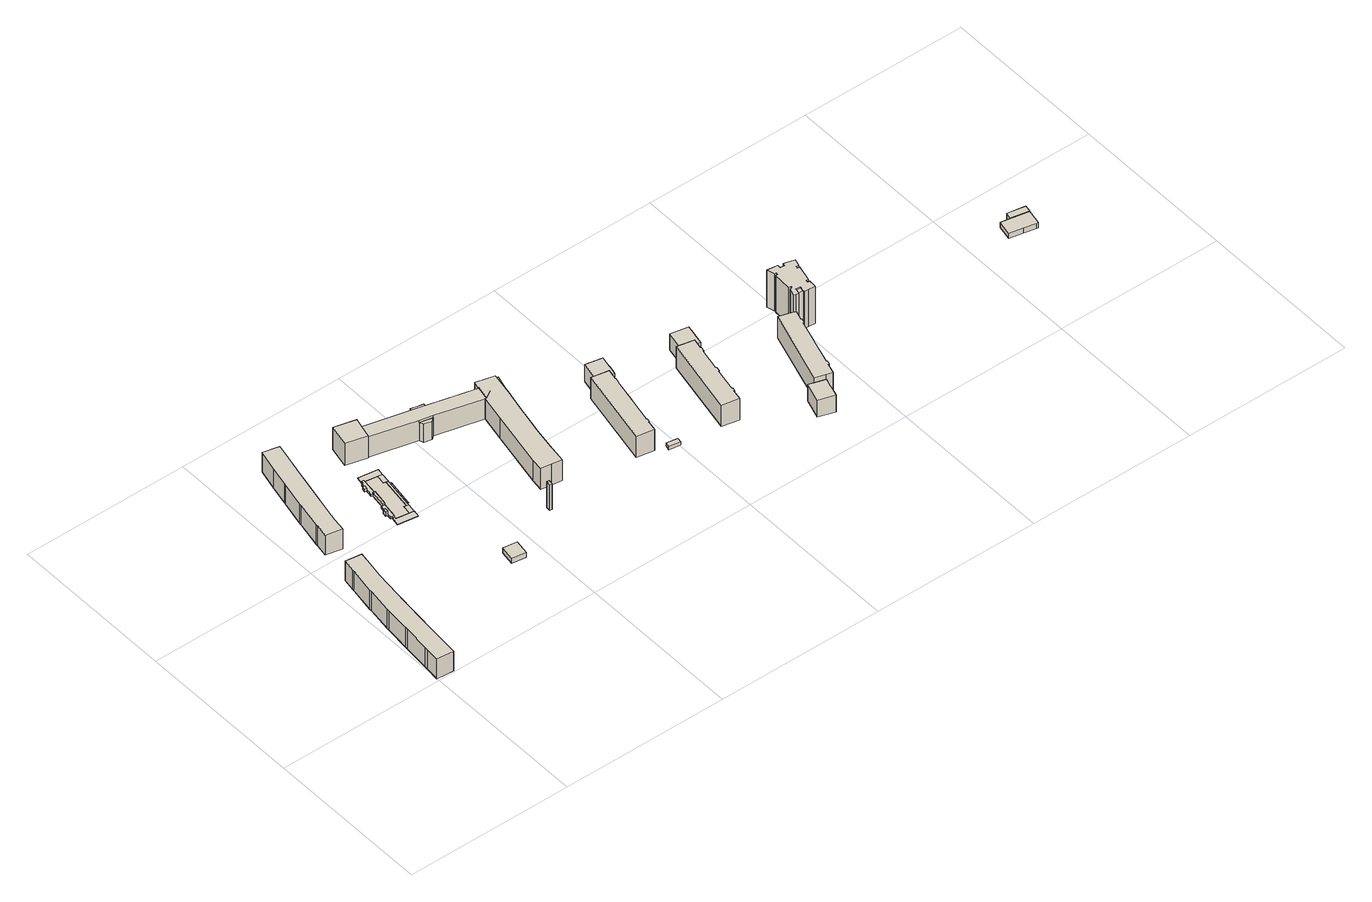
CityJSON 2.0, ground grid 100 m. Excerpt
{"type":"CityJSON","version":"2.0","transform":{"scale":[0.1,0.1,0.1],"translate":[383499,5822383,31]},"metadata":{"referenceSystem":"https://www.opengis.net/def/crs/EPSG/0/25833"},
"CityObjects":{
"building1":{"type":"Building","attributes":{"Gemeindeschluessel":"11000004","BezugspunktDach":"2200","function":"31001_1010","measuredHeight":16.01,"storeysAboveGround":3},"address":[{"country":"Germany","locality":"Berlin","thoroughfareNumber":"11, 13, 15, 17, 9","thoroughfareName":"Schweiggerweg"}],"geometry":[{"type":"Solid","lod":"1","boundaries":[[[[0,1,2,3,4,5,6,7,8,9,10,11,12,13,14,15,16,17,18,19]],[[20,21,22,23,24,25,26,27,28,29,30,31,32,33,34,35,36,37,38,39]],[[20,39,19,18]],[[21,20,18,17]],[[22,21,17,16]],[[23,22,16,15]],[[24,23,15,14]],[[25,24,14,13]],[[26,25,13,12]],[[27,26,12,11]],[[28,27,11,10]],[[29,28,10,9]],[[30,29,9,8]],[[31,30,8,7]],[[32,31,7,6]],[[33,32,6,5]],[[34,33,5,4]],[[35,34,4,3]],[[36,35,3,2]],[[37,36,2,1]],[[38,37,1,0]],[[39,38,0,19]]]]}]},
"building2":{"type":"Building","attributes":{"Gemeindeschluessel":"11000004","BezugspunktDach":"2200","function":"31001_1010","measuredHeight":15.9,"storeysAboveGround":3},"address":[{"country":"Germany","locality":"Berlin","thoroughfareNumber":"19, 21, 23, 25","thoroughfareName":"Schweiggerweg"}],"geometry":[{"type":"Solid","lod":"1","boundaries":[[[[40,41,42,43,44,45,46,47,48,49,50,51,52,53,54,55]],[[56,57,58,59,60,61,62,63,64,65,66,67,68,69,70,71]],[[56,71,55,54]],[[57,56,54,53]],[[58,57,53,52]],[[59,58,52,51]],[[60,59,51,50]],[[61,60,50,49]],[[62,61,49,48]],[[63,62,48,47]],[[64,63,47,46]],[[65,64,46,45]],[[66,65,45,44]],[[67,66,44,43]],[[68,67,43,42]],[[69,68,42,41]],[[70,69,41,40]],[[71,70,40,55]]]]}]},
"building3":{"type":"Building","attributes":{"Gemeindeschluessel":"11000004","BezugspunktDach":"2200","function":"51009_1610","measuredHeight":3,"storeysAboveGround":0},"address":[{"country":"Germany","locality":"Berlin"}],"geometry":[{"type":"Solid","lod":"1","boundaries":[[[[72,73,74,75]],[[76,77,78,79]],[[76,79,75,74]],[[77,76,74,73]],[[78,77,73,72]],[[79,78,72,75]]]]}]},
"building4":{"type":"Building","attributes":{"Gemeindeschluessel":"11000004","BezugspunktDach":"2200","function":"51009_1610","measuredHeight":1.82,"storeysAboveGround":0},"address":[{"country":"Germany","locality":"Berlin"}],"geometry":[{"type":"Solid","lod":"1","boundaries":[[[[80,81,82,83]],[[84,85,86,87]],[[84,87,83,82]],[[85,84,82,81]],[[86,85,81,80]],[[87,86,80,83]]]]}]},
"building5":{"type":"Building","attributes":{"Gemeindeschluessel":"11000004","function":"31001_1010"},"address":[{"country":"Germany","locality":"Berlin","thoroughfareNumber":"20, 22","thoroughfareName":"Schweiggerweg"}],"children":["building5-1","building5-2","building5-3","building5-4","building5-5","building5-6","building5-7","building5-8","building5-9","building5-10"]},
"building5-1":{"type":"BuildingPart","attributes":{"BezugspunktDach":"2200","measuredHeight":2.4,"storeysAboveGround":3},"parents":["building5"],"geometry":[{"type":"MultiSurface","lod":"1","boundaries":[[[88,89,90,91,92,93,94,95,96,97,98]],[[99,100,101,102,103,104,105,106,107,108,109]],[[99,109,98,97]],[[100,99,97,96]],[[101,100,96,95]],[[102,101,95,94]],[[103,102,94,93]],[[104,103,93,92]],[[110,111,91,90]],[[112,113,106,90,89]],[[108,107,89,88]],[[109,108,88,98]],[[105,104,92,91]],[[106,105,111,110]],[[107,106,113,112]]]}]},
"building5-2":{"type":"BuildingPart","attributes":{"BezugspunktDach":"2200","measuredHeight":0.58,"storeysAboveGround":3},"parents":["building5"],"geometry":[{"type":"MultiSurface","lod":"1","boundaries":[[[114,115,116,117,113,118,119]],[[108,106,120,121,122,123,124]],[[108,124,119,118]],[[108,118,112,107]],[[120,106,113,117],[120,125,110,106]],[[126,127,125,117,116]],[[128,129,116,115]],[[123,122,115,114]],[[124,123,114,119]],[[106,107,112,113]],[[110,125,120,106]],[[121,120,125,127,126]],[[122,121,129,128]]]}]},
"building5-3":{"type":"BuildingPart","attributes":{"BezugspunktDach":"2200","measuredHeight":0.31,"storeysAboveGround":3},"parents":["building5"],"geometry":[{"type":"MultiSurface","lod":"1","boundaries":[[[128,130,131,132,129]],[[133,134,135,122,121]],[[133,121,136,121,133,132]],[[134,133,132,131]],[[135,134,131,130]],[[122,135,130,128]],[[129,132,133,121,136]],[[122,128,129,121]]]}]},
"building5-4":{"type":"BuildingPart","attributes":{"BezugspunktDach":"2200","measuredHeight":0.23,"storeysAboveGround":3},"parents":["building5"],"geometry":[{"type":"MultiSurface","lod":"1","boundaries":[[[137,138,139,140,141,142]],[[143,144,145,146,135,134]],[[143,134,143,141]],[[144,143,141,140]],[[145,144,140,139]],[[146,138,139,145,139,138]],[[135,146,138,137]],[[134,135,137,142]],[[142,141,143,134]]]}]},
"building5-5":{"type":"BuildingPart","attributes":{"BezugspunktDach":"2200","measuredHeight":0.32,"storeysAboveGround":3},"parents":["building5"],"geometry":[{"type":"MultiSurface","lod":"1","boundaries":[[[147,148,149,150,151]],[[152,153,144,143,154]],[[152,154,151,154,152,150]],[[144,153,149,148]],[[143,144,148,147]],[[154,143,147,151]],[[153,152,150,149]]]}]},
"building5-6":{"type":"BuildingPart","attributes":{"BezugspunktDach":"2200","measuredHeight":0.32,"storeysAboveGround":3},"parents":["building5"],"geometry":[{"type":"MultiSurface","lod":"1","boundaries":[[[155,150,149,156,157,158]],[[159,160,153,152,161,162]],[[159,162,158,157]],[[160,159,157,156]],[[153,160,156,149]],[[162,161,155,158]],[[152,153,149,150]],[[161,152,150,155,163]]]}]},
"building5-7":{"type":"BuildingPart","attributes":{"BezugspunktDach":"2200","measuredHeight":0.21,"storeysAboveGround":3},"parents":["building5"],"geometry":[{"type":"Solid","lod":"1","boundaries":[[[[164,165,166,167,139,138]],[[145,168,169,170,171,146]],[[168,145,139,167]],[[169,168,167,166]],[[170,169,166,165]],[[171,170,165,164]],[[146,171,164,138]],[[145,146,138,139]]]]}]},
"building5-8":{"type":"BuildingPart","attributes":{"BezugspunktDach":"2200","measuredHeight":1.48,"storeysAboveGround":3},"parents":["building5"],"geometry":[{"type":"MultiSurface","lod":"1","boundaries":[[[172,173,174,175,176,177,178,179]],[[180,181,182,162,161,183,184,185]],[[180,185,179,178]],[[181,180,178,177]],[[182,181,177,176]],[[162,182,176,175]],[[161,162,175,174]],[[186,187,155,174,173]],[[185,184,172,179]],[[183,161,155,187,186]],[[183,173,172,184]]]}]},
"building5-9":{"type":"BuildingPart","attributes":{"BezugspunktDach":"2200","measuredHeight":2.48,"storeysAboveGround":3},"parents":["building5"],"geometry":[{"type":"MultiSurface","lod":"1","boundaries":[[[188,189,190,191]],[[184,183,105,103]],[[184,103,191,190]],[[173,172,190,189]],[[105,183,189,188],[105,111,186,183]],[[103,104,92,91,188,191]],[[186,183,184,172,173]],[[186,111,105,183]],[[105,91,92,104]]]}]},
"building5-10":{"type":"BuildingPart","attributes":{"BezugspunktDach":"2200","measuredHeight":0.401,"storeysAboveGround":3},"parents":["building5"],"geometry":[{"type":"MultiSurface","lod":"1","boundaries":[[[127,192,193,194,195,196,187,125]],[[161,152,154,143,134,133,121,120]],[[197,150,155,187,196]],[[154,151,150,198,196,195]],[[143,154,195,194]],[[142,141,143,194,193]],[[133,134,193,192]],[[129,132,192,127]],[[106,110,111,105]],[[199,161,183,186,187]],[[105,200,111,186,183]],[[120,125,110,106]],[[152,161,163,155,150,197]],[[152,198,150,151,154]],[[134,143,141,142]],[[121,133,132,129]],[[120,121,127,125]]]}]},
"building6":{"type":"Building","attributes":{"Gemeindeschluessel":"11000004","BezugspunktDach":"2200","function":"31001_2523","measuredHeight":3.46,"storeysAboveGround":1},"address":[{"country":"Germany","locality":"Berlin","thoroughfareNumber":"2 (1)","thoroughfareName":"Schweiggerweg"}],"geometry":[{"type":"Solid","lod":"1","boundaries":[[[[201,202,203,204]],[[205,206,207,208]],[[205,208,204,203]],[[206,205,203,202]],[[207,206,202,201]],[[208,207,201,204]]]]}]},
"building7":{"type":"Building","attributes":{"Gemeindeschluessel":"11000004","BezugspunktDach":"2200","function":"51009_1610","measuredHeight":17.56,"storeysAboveGround":0},"address":[{"country":"Germany","locality":"Berlin"}],"geometry":[{"type":"Solid","lod":"1","boundaries":[[[[209,210,211,212]],[[213,214,215,216]],[[213,216,212,211]],[[214,213,211,210]],[[215,214,210,209]],[[216,215,209,212]]]]}]},
"building8":{"type":"Building","attributes":{"Gemeindeschluessel":"11000004","function":"31001_9998"},"address":[{"country":"Germany","locality":"Berlin","thoroughfareNumber":"269","thoroughfareName":"Heckerdamm"},{"country":"Germany","locality":"Berlin","thoroughfareNumber":"11, 13, 15, 9","thoroughfareName":"Heinickeweg"},{"country":"Germany","locality":"Berlin","thoroughfareNumber":"24","thoroughfareName":"Schweiggerweg"}],"children":["building8-1","building8-2","building8-3","building8-4","building8-5","building8-6"]},
"building8-1":{"type":"BuildingPart","attributes":{"BezugspunktDach":"2200","measuredHeight":16.24,"storeysAboveGround":3},"parents":["building8"],"geometry":[{"type":"MultiSurface","lod":"1","boundaries":[[[217,218,219,220,221,222,223,224,225,226,227,228,229,230,231]],[[232,233,234,235,236,237,238,239,240,241,242,243,244,245,246]],[[232,246,231,230]],[[233,232,230,229]],[[234,233,229,228]],[[247,248,228,227]],[[236,235,227,226]],[[237,249,250,226,225]],[[238,237,225,224]],[[239,238,224,223]],[[251,252,223,222]],[[241,240,222,221]],[[242,241,221,220]],[[243,242,220,219]],[[244,243,219,218]],[[245,244,218,217]],[[246,245,217,231]],[[235,234,248,247]],[[250,249,237,236]],[[253,240,239,252,251]]]}]},
"building8-2":{"type":"BuildingPart","attributes":{"BezugspunktDach":"2200","measuredHeight":16.9,"storeysAboveGround":3},"parents":["building8"],"geometry":[{"type":"MultiSurface","lod":"1","boundaries":[[[254,255,256,257,258,259]],[[260,261,262,263,264,265]],[[260,265,259,258]],[[261,260,258,257]],[[262,261,257,256]],[[266,267,268,263,262,256,255],[268,267,269,262]],[[264,263,255,254]],[[265,264,254,259]],[[263,268,267,266]],[[267,268,262,269]]]}]},
"building8-3":{"type":"BuildingPart","attributes":{"BezugspunktDach":"2200","measuredHeight":15.28,"storeysAboveGround":3},"parents":["building8"],"geometry":[{"type":"MultiSurface","lod":"1","boundaries":[[[270,271,248,247,272,250,249,273,274,269,267,266]],[[268,262,275,276,237,236,277,235,234,278,279,263]],[[275,262,269,274]],[[276,280,281,282,274,273]],[[237,276,273,249]],[[277,236,250,272]],[[235,277,272,247]],[[278,234,248,271]],[[283,284,271,270]],[[263,279,270,266]],[[268,263,266,267]],[[262,285,268,267,269]],[[286,281,280,276]],[[282,281,286,275]],[[237,249,250,236]],[[287,234,235,288,247,248]],[[289,279,278,284,283]]]}]},
"building8-4":{"type":"BuildingPart","attributes":{"BezugspunktDach":"2200","measuredHeight":12.52,"storeysAboveGround":3},"parents":["building8"],"geometry":[{"type":"MultiSurface","lod":"1","boundaries":[[[290,291,252,251]],[[239,292,293,240]],[[292,239,252,291]],[[293,292,291,290]],[[240,293,290,251]],[[239,294,240,295,251,252]]]}]},
"building8-5":{"type":"BuildingPart","attributes":{"BezugspunktDach":"2200","measuredHeight":12.56,"storeysAboveGround":3},"parents":["building8"],"geometry":[{"type":"MultiSurface","lod":"1","boundaries":[[[296,297,284,283]],[[278,298,299,279]],[[298,278,284,297]],[[299,298,297,296]],[[279,299,296,283]],[[278,279,300,283,284]]]}]},
"building8-6":{"type":"BuildingPart","attributes":{"BezugspunktDach":"2200","measuredHeight":14.15,"storeysAboveGround":3},"parents":["building8"],"geometry":[{"type":"MultiSurface","lod":"1","boundaries":[[[281,280,301,302,303,282]],[[304,305,306,276,286,275]],[[304,275,282,303]],[[305,304,303,302]],[[306,305,302,301]],[[276,306,301,280]],[[286,276,307,280,281]],[[275,286,281,282]]]}]},
"building9":{"type":"Building","attributes":{"Gemeindeschluessel":"11000004","BezugspunktDach":"2200","function":"31001_2620","measuredHeight":2.15,"storeysAboveGround":1},"address":[{"country":"Germany","locality":"Berlin","thoroughfareNumber":"267 (1)","thoroughfareName":"Heckerdamm"}],"geometry":[{"type":"Solid","lod":"1","boundaries":[[[[308,309,310,311]],[[312,313,314,315]],[[312,315,311,310]],[[313,312,310,309]],[[314,313,309,308]],[[315,314,308,311]]]]}]},
"building10":{"type":"Building","attributes":{"Gemeindeschluessel":"11000004","function":"31001_1010"},"address":[{"country":"Germany","locality":"Berlin","thoroughfareNumber":"267, 267A, 267B, 267C","thoroughfareName":"Heckerdamm"}],"children":["building10-1","building10-2"]},
"building10-1":{"type":"BuildingPart","attributes":{"BezugspunktDach":"2200","measuredHeight":14.47,"storeysAboveGround":4},"parents":["building10"],"geometry":[{"type":"MultiSurface","lod":"1","boundaries":[[[316,317,318,319,320,321,322,323,324,325,326,327,328,329,330]],[[331,332,333,334,335,336,337,338,339,340,341,342,343,344,345]],[[331,345,330,329]],[[332,331,329,328]],[[346,347,348,332,328,327]],[[334,333,327,326]],[[335,334,326,325]],[[336,335,325,324]],[[337,336,324,323]],[[338,337,323,322]],[[339,338,322,321]],[[340,339,321,320]],[[341,340,320,319]],[[342,341,319,318]],[[343,342,318,317]],[[344,343,317,316]],[[345,344,316,330]],[[333,332,348,347,346]]]}]},
"building10-2":{"type":"BuildingPart","attributes":{"BezugspunktDach":"2200","measuredHeight":11.4,"storeysAboveGround":4},"parents":["building10"],"geometry":[{"type":"MultiSurface","lod":"1","boundaries":[[[347,349,350,351,352,353,348]],[[354,355,356,357,358,359,360]],[[354,360,348,353]],[[355,354,353,352]],[[356,355,352,351]],[[357,356,351,350]],[[358,357,350,349]],[[360,359,333,332,348]],[[359,358,349,347]],[[361,347,348,332,333]]]}]},
"building11":{"type":"Building","attributes":{"Gemeindeschluessel":"11000004","function":"31001_1010"},"address":[{"country":"Germany","locality":"Berlin","thoroughfareNumber":"265, 265A, 265B, 265C","thoroughfareName":"Heckerdamm"}],"children":["building11-1","building11-2"]},
"building11-1":{"type":"BuildingPart","attributes":{"BezugspunktDach":"2200","measuredHeight":14.54,"storeysAboveGround":4},"parents":["building11"],"geometry":[{"type":"MultiSurface","lod":"1","boundaries":[[[362,363,364,365,366,367,368,369,370,371,372,373,374,375,376,377,378]],[[379,380,381,382,383,384,385,386,387,388,389,390,391,392,393,394,395]],[[379,395,378,377]],[[380,379,377,376]],[[396,397,398,376,375]],[[381,380,398,399,400]],[[382,381,375,374]],[[383,382,374,373]],[[384,383,373,372]],[[385,384,372,371]],[[386,385,371,370]],[[387,386,370,369]],[[388,387,369,368]],[[389,388,368,367]],[[390,389,367,366]],[[391,390,366,365]],[[392,391,365,364]],[[393,392,364,363]],[[394,393,363,362]],[[395,394,362,378]],[[400,399,398,397,396]]]}]},
"building11-2":{"type":"BuildingPart","attributes":{"BezugspunktDach":"2200","measuredHeight":11.12,"storeysAboveGround":4},"parents":["building11"],"geometry":[{"type":"MultiSurface","lod":"1","boundaries":[[[397,401,402,403,404,405,398]],[[406,407,408,409,410,400,399]],[[406,399,398,405]],[[407,406,405,404]],[[408,407,404,403]],[[409,408,403,402]],[[410,409,402,401]],[[400,410,401,397]],[[399,400,411,397,398]]]}]},
"building12":{"type":"Building","attributes":{"Gemeindeschluessel":"11000004","function":"31001_1010"},"address":[{"country":"Germany","locality":"Berlin","thoroughfareNumber":"35, 37, 39, 41, 43","thoroughfareName":"Halemweg"}],"children":["building12-1","building12-2","building12-3"]},
"building12-1":{"type":"BuildingPart","attributes":{"BezugspunktDach":"2200","measuredHeight":25.21,"storeysAboveGround":8},"parents":["building12"],"geometry":[{"type":"MultiSurface","lod":"1","boundaries":[[[412,413,414,415,416,417,418,419,420,421,422,423,424,425,426,427,428,429,430,431,432,433,434,435,436,437,438,439,440,441,442,443]],[[444,445,446,447,448,449,450,451,452,453,454,455,456,457,458,459,460,461,462,463,464,465,466,467,468,469,470,471,472,473,474,475]],[[444,475,443,442]],[[445,444,442,441]],[[446,445,441,440]],[[447,446,440,439]],[[448,447,439,438]],[[449,448,438,437]],[[450,449,437,436]],[[451,450,436,435]],[[452,451,435,434]],[[453,452,434,433]],[[454,453,433,432]],[[455,454,432,431]],[[456,455,431,430]],[[457,456,430,429]],[[458,457,429,428]],[[459,458,428,427]],[[460,459,427,426]],[[461,460,426,425]],[[462,461,425,424]],[[463,462,424,423]],[[464,463,423,422]],[[465,464,422,421]],[[466,465,421,420]],[[467,466,420,419]],[[468,467,419,418]],[[469,468,418,417]],[[470,469,417,416]],[[471,470,416,415]],[[472,471,415,414]],[[473,472,414,413]],[[474,473,413,412]],[[476,477,412,443]],[[478,475,474,477,476]]]}]},
"building12-2":{"type":"BuildingPart","attributes":{"BezugspunktDach":"2200","measuredHeight":14.55,"storeysAboveGround":8},"parents":["building12"],"geometry":[{"type":"MultiSurface","lod":"1","boundaries":[[[479,480,481,482,483,484,485,486,487,488,489,490,477,476,491,492]],[[493,494,495,496,497,498,499,500,501,502,503,504,505,506,507,508]],[[493,508,492,491]],[[494,493,491,476]],[[495,494,475,474,477]],[[496,495,477,490]],[[497,496,490,489]],[[498,497,489,488]],[[499,498,488,487]],[[500,499,487,486]],[[501,500,486,485]],[[502,501,485,484]],[[503,502,484,483]],[[504,503,483,482]],[[505,504,482,481]],[[506,505,481,480]],[[507,506,480,479]],[[508,509,510,479,492]],[[476,477,474,475]],[[507,511,510,509,508]]]}]},
"building12-3":{"type":"BuildingPart","attributes":{"BezugspunktDach":"2200","measuredHeight":11.38,"storeysAboveGround":8},"parents":["building12"],"geometry":[{"type":"Solid","lod":"1","boundaries":[[[[512,513,514,510,509,515,516]],[[517,508,507,518,519,520,521]],[[517,521,516,515]],[[508,517,515,509]],[[518,507,510,514]],[[519,518,514,513]],[[520,519,513,512]],[[521,520,512,516]],[[507,508,509,510]]]]}]},
"building13":{"type":"Building","attributes":{"Gemeindeschluessel":"11000004","BezugspunktDach":"2200","function":"51009_1610","measuredHeight":24.65,"storeysAboveGround":0},"address":[{"country":"Germany","locality":"Berlin"}],"geometry":[{"type":"Solid","lod":"1","boundaries":[[[[522,523,524,525]],[[526,527,528,529]],[[526,529,525,524]],[[527,526,524,523]],[[528,527,523,522]],[[529,528,522,525]]]]}]},
"building14":{"type":"Building","attributes":{"name":"Vorschule Kindertagesstätte","Gemeindeschluessel":"11000004","function":"31001_3065"},"address":[{"country":"Germany","locality":"Berlin","thoroughfareNumber":"257","thoroughfareName":"Heckerdamm"}],"children":["building14-1","building14-2"]},
"building14-1":{"type":"BuildingPart","attributes":{"BezugspunktDach":"2200","measuredHeight":3.86,"storeysAboveGround":1},"parents":["building14"],"geometry":[{"type":"MultiSurface","lod":"1","boundaries":[[[530,531,532,533,534,535,536,537]],[[538,539,540,541,542,543,544,545]],[[538,545,537,536]],[[539,538,536,535]],[[539,535,546,547,540]],[[542,541,533,532]],[[543,542,532,531]],[[544,543,531,530]],[[545,544,530,537]],[[540,547,546,534]],[[540,534,533,541,548]]]}]},
"building14-2":{"type":"BuildingPart","attributes":{"BezugspunktDach":"2200","measuredHeight":3.83,"storeysAboveGround":1},"parents":["building14"],"geometry":[{"type":"MultiSurface","lod":"1","boundaries":[[[549,550,551,552]],[[553,554,541,547]],[[553,547,552,551]],[[554,553,551,550]],[[541,554,550,549]],[[546,534,533,549,552]],[[555,541,540]],[[547,555,540,534,546]],[[540,541,533,534]]]}]}
},
"vertices":[
[100,7,142],[107,85,142],[114,175,142],[130,340,142],[147,504,142],[167,668,142],[182,760,142],[194,838,142],[99,852,142],[87,780,142],[85,766,142],[62,614,142],[61,599,142],[41,452,142],[40,435,142],[25,289,142],[23,272,142],[10,118,142],[8,96,142],[0,15,142],[8,96,8],[10,118,8],[23,272,8],[25,289,8],[40,435,8],[41,452,8],[61,599,8],[62,614,8],[85,766,8],[87,780,8],[99,852,8],[194,838,8],[182,760,8],[167,668,8],[147,504,8],[130,340,8],[114,175,8],[107,85,8],[100,7,8],[0,15,8],
[234,1035,146],[246,1112,146],[260,1184,146],[295,1350,146],[317,1451,146],[331,1515,146],[372,1694,146],[278,1718,146],[246,1588,146],[221,1473,146],[218,1461,146],[185,1311,146],[183,1298,146],[153,1143,146],[151,1131,146],[137,1056,146],[151,1131,11],[153,1143,11],[183,1298,11],[185,1311,11],[218,1461,11],[221,1473,11],[246,1588,11],[278,1718,11],[372,1694,11],[331,1515,11],[317,1451,11],[295,1350,11],[260,1184,11],[246,1112,11],[234,1035,11],[137,1056,11],
[552,1070,53],[555,1092,53],[543,1094,53],[539,1072,53],[543,1094,23],[555,1092,23],[552,1070,23],[539,1072,23],
[582,1270,43],[586,1291,43],[573,1293,43],[570,1272,43],[573,1293,25],[586,1291,25],[582,1270,25],[570,1272,25],
[556,1041,34],[558,1041,34],[568,1039,34],[582,1131,34],[572,1132,34],[570,1132,34],[561,1134,34],[561,1130,34],[556,1101,34],[556,1098,34],[547,1042,34],[556,1098,21],[556,1101,21],[561,1130,21],[561,1134,21],[570,1132,21],[572,1132,21],[582,1131,21],[568,1039,21],[558,1041,21],[556,1041,21],[547,1042,21],[568,1039,25],[582,1131,25],[558,1041,26],[568,1039,26],
[665,968,26],[671,1008,26],[643,1012,26],[566,1024,26],[556,1041,26],[547,986,26],[566,1024,21],[643,1012,21],[671,1008,21],[665,968,21],[547,986,21],[566,1024,25],[643,1012,23],[643,1012,25],[671,1008,24],[643,1012,24],
[680,1063,24],[666,1065,24],[652,1067,24],[652,1067,21],[666,1065,21],[680,1063,21],[643,1012,22],
[680,1063,23],[682,1077,23],[708,1246,23],[710,1260,23],[696,1262,23],[666,1065,23],[696,1262,21],[710,1260,21],[708,1246,21],[682,1077,21],
[696,1262,24],[710,1260,24],[719,1315,24],[690,1320,24],[682,1265,24],[690,1320,21],[719,1315,21],[682,1265,21],
[613,1331,24],[725,1355,24],[607,1373,24],[601,1333,24],[607,1373,21],[725,1355,21],[613,1331,21],[601,1333,21],[613,1331,22],
[690,1076,23],[691,1078,23],[716,1243,23],[716,1244,23],[716,1244,21],[716,1243,21],[691,1078,21],[690,1076,21],
[584,1227,35],[597,1225,35],[613,1331,35],[601,1333,35],[599,1318,35],[590,1319,35],[581,1263,35],[576,1228,35],[581,1263,21],[590,1319,21],[599,1318,21],[597,1225,21],[584,1227,21],[576,1228,21],[597,1225,25],[613,1331,25],
[582,1131,45],[597,1225,45],[584,1227,45],[570,1132,45],
[652,1067,25],[666,1065,25],[696,1262,25],[682,1265,25],[690,1320,25],[690,1320,22],[690,1320,23],[613,1331,23],[582,1131,24],
[893,403,53],[906,490,53],[823,502,53],[810,415,53],[823,502,19],[906,490,19],[893,403,19],[810,415,19],
[1207,583,201],[1211,611,201],[1197,613,201],[1193,585,201],[1197,613,25],[1211,611,25],[1207,583,25],[1193,585,25],
[1329,735,151],[1390,725,151],[1407,844,151],[1427,963,151],[1470,1166,151],[1495,1277,151],[1519,1406,151],[1410,1434,151],[1399,1392,151],[1401,1392,151],[1384,1309,151],[1378,1311,151],[1345,1155,151],[1277,813,151],[1267,744,151],[1277,813,9],[1345,1155,9],[1378,1311,9],[1384,1309,9],[1401,1392,9],[1399,1392,9],[1410,1434,9],[1519,1406,9],[1495,1277,9],[1470,1166,9],[1427,963,9],[1407,844,9],[1390,725,9],[1329,735,9],[1267,744,9],[1384,1309,148],[1378,1311,148],[1399,1392,148],[1401,1392,148],[1495,1277,134],[1519,1406,134],[1495,1277,68],
[750,1463,159],[751,1468,159],[771,1547,159],[781,1591,159],[653,1624,159],[624,1496,159],[653,1624,9],[781,1591,9],[771,1547,9],[751,1468,9],[750,1463,9],[624,1496,9],[751,1468,148],[761,1508,148],[761,1508,9],[771,1547,148],
[1024,1400,148],[1100,1381,148],[1434,1340,148],[1118,1463,148],[1045,1481,148],[1045,1481,9],[1118,1463,9],[1434,1340,9],[1100,1381,9],[1024,1400,9],[1118,1463,141],[1081,1472,141],[1045,1481,141],[1024,1400,135],[1100,1381,135],[767,1534,9],[1081,1472,9],[1378,1311,116],[1384,1309,78],[1024,1400,102],
[1502,1275,134],[1536,1402,134],[1536,1402,9],[1502,1275,9],[1515,1385,9],[1495,1277,103],
[1033,1376,135],[1079,1364,135],[1079,1364,9],[1033,1376,9],[1024,1400,69],
[1122,1481,141],[1086,1490,141],[1049,1500,141],[1049,1500,9],[1086,1490,9],[1122,1481,9],[1118,1463,44],
[2005,548,33],[2011,576,33],[1945,589,33],[1939,560,33],[1945,589,11],[2011,576,11],[2005,548,11],[1939,560,11],
[1879,599,157],[1891,659,157],[1895,658,157],[1900,682,157],[1896,683,157],[1924,818,157],[1929,843,157],[1957,980,157],[1960,979,157],[1966,1007,157],[1962,1007,157],[1975,1070,157],[1905,1084,157],[1873,1091,157],[1777,619,157],[1873,1091,12],[1905,1084,12],[1975,1070,12],[1962,1007,12],[1966,1007,12],[1960,979,12],[1957,980,12],[1929,843,12],[1924,818,12],[1896,683,12],[1900,682,12],[1895,658,12],[1891,659,12],[1879,599,12],[1777,619,12],[1975,1070,77],[1975,1070,125],[1905,1084,125],
[2005,1064,125],[2016,1113,125],[2020,1137,125],[2031,1187,125],[1930,1208,125],[1930,1208,11],[2031,1187,11],[2020,1137,11],[2016,1113,11],[2005,1064,11],[1975,1070,11],[1905,1084,11],[1975,1070,30],
[2348,503,156],[2360,564,156],[2365,563,156],[2370,585,156],[2365,586,156],[2393,726,156],[2398,725,156],[2403,749,156],[2398,750,156],[2426,887,156],[2431,886,156],[2436,911,156],[2431,912,156],[2444,973,156],[2374,987,156],[2343,994,156],[2247,524,156],[2343,994,11],[2374,987,11],[2444,973,11],[2431,912,11],[2436,911,11],[2431,886,11],[2426,887,11],[2398,750,11],[2403,749,11],[2398,725,11],[2393,726,11],[2365,586,11],[2370,585,11],[2365,563,11],[2360,564,11],[2348,503,11],[2247,524,11],[2444,973,48],[2444,973,124],[2374,987,124],[2374,987,13],[2444,973,13],
[2478,966,124],[2488,1018,124],[2494,1045,124],[2503,1091,124],[2399,1112,124],[2399,1112,13],[2503,1091,13],[2494,1045,13],[2488,1018,13],[2478,966,13],[2444,973,70],
[2964,812,272],[2979,808,272],[2982,819,272],[2989,843,272],[3014,840,272],[3011,813,272],[3010,801,272],[3035,799,272],[3075,796,272],[3078,843,272],[3066,844,272],[3067,857,272],[3081,858,272],[3104,953,272],[3091,956,272],[3094,967,272],[3108,964,272],[3121,1008,272],[3058,1026,272],[3053,1009,272],[3027,1013,272],[3028,1033,272],[2964,1040,272],[2976,993,272],[2986,994,272],[2987,983,272],[2975,982,272],[2969,876,272],[2982,873,272],[2980,862,272],[2968,863,272],[2953,816,272],[2968,863,20],[2980,862,20],[2982,873,20],[2969,876,20],[2975,982,20],[2987,983,20],[2986,994,20],[2976,993,20],[2964,1040,20],[3028,1033,20],[3027,1013,20],[3053,1009,20],[3058,1026,20],[3121,1008,20],[3108,964,20],[3094,967,20],[3091,956,20],[3104,953,20],[3081,858,20],[3067,857,20],[3066,844,20],[3078,843,20],[3075,796,20],[3035,799,20],[3010,801,20],[3011,813,20],[3014,840,20],[2989,843,20],[2982,819,20],[2979,808,20],[2964,812,20],[2953,816,20],[2953,816,157],[2964,812,157],[2953,816,136],
[2790,364,157],[2825,354,157],[2843,414,157],[2849,412,157],[2857,437,157],[2851,439,157],[2891,572,157],[2898,595,157],[2938,726,157],[2944,724,157],[2952,751,157],[2946,752,157],[2869,841,157],[2729,383,157],[2869,841,11],[2953,816,11],[2964,812,11],[2946,752,11],[2952,751,11],[2944,724,11],[2938,726,11],[2898,595,11],[2891,572,11],[2851,439,11],[2857,437,11],[2849,412,11],[2843,414,11],[2825,354,11],[2790,364,11],[2729,383,11],[2729,383,125],[2790,364,125],[2790,364,47],
[2754,244,125],[2769,293,125],[2776,318,125],[2695,393,125],[2658,273,125],[2695,393,11],[2776,318,11],[2769,293,11],[2754,244,11],[2658,273,11],
[3011,813,268],[3014,840,268],[2989,843,268],[2982,819,268],[2989,843,22],[3014,840,22],[3011,813,22],[2982,819,22],
[4289,643,54],[4360,629,54],[4370,627,54],[4388,717,54],[4378,719,54],[4235,747,54],[4225,749,54],[4207,659,54],[4225,749,19],[4235,747,19],[4378,719,19],[4388,717,19],[4370,627,19],[4360,629,19],[4289,643,19],[4207,659,19],[4282,738,54],[4282,738,19],[4386,717,19],
[4388,717,57],[4396,756,57],[4290,777,57],[4282,738,57],[4290,777,19],[4396,756,19],[4377,719,19]
]}
